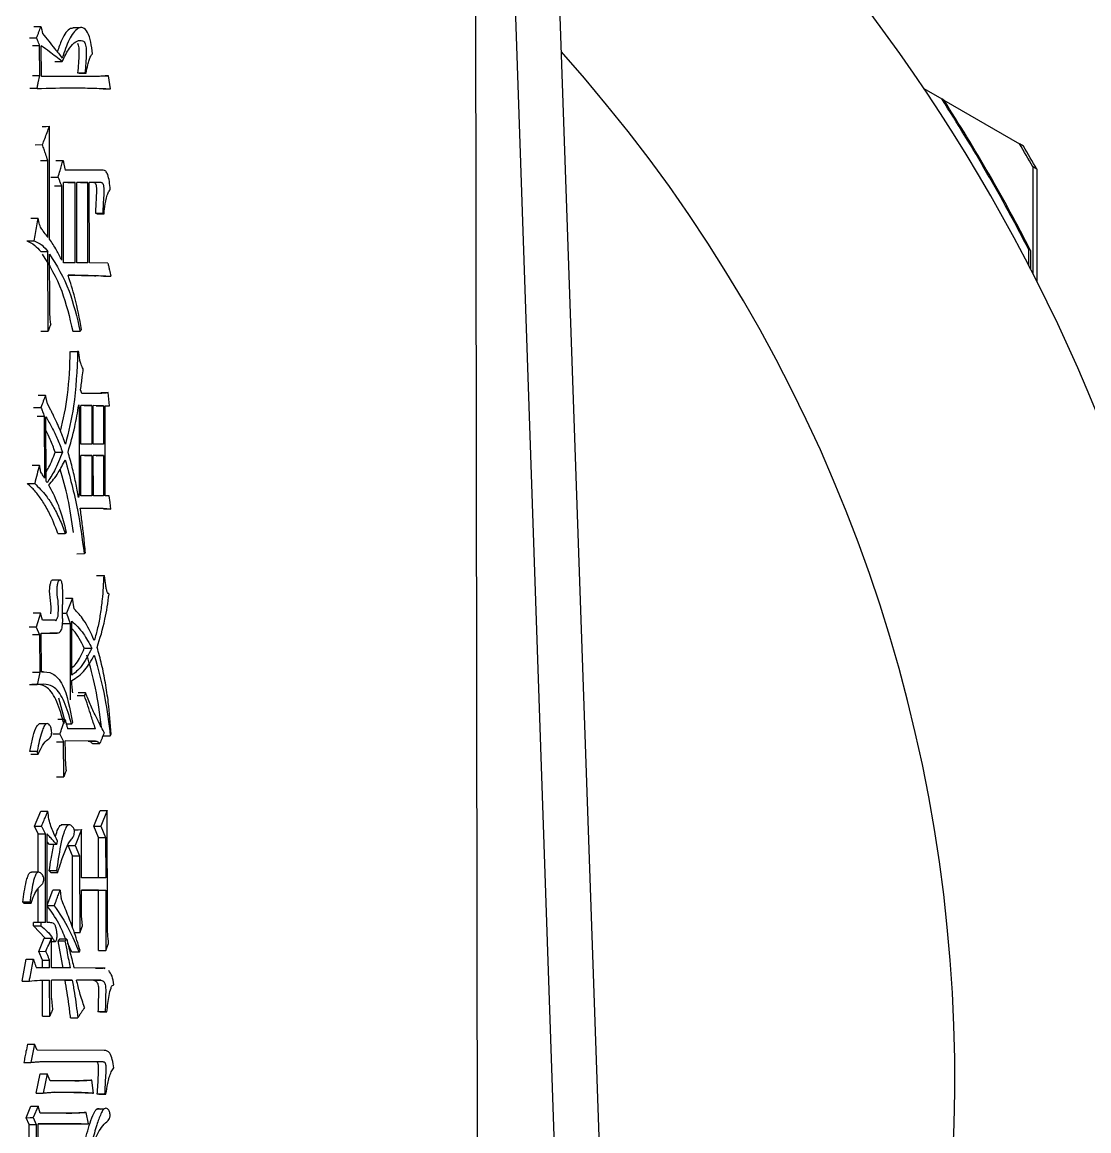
# Model space of a CAD drawing. Header units: millimetres. Extents: x 2462 to 4142, y 835 to 2023.
# Drawn here: x 3129.53 to 3142.71, y 1169.68 to 1183.37 of the extents above; entities that cross this region are included whole.
import ezdxf

# ---------------------------------------------------------------- set-up
doc = ezdxf.new("R2010")
doc.units = ezdxf.units.MM

msp = doc.modelspace()

# ---------------------------------------------------------------- linework, layer by layer
at = {"color": 7, "linetype": 'Continuous', "lineweight": 25}
for p, q in [((3137.477, 1146.339), (3135.522, 1202.339)), ((3135.115, 1194.496), (3135.177, 1157.496)), ((3135.29, 1193.356), (3136.558, 1156.357)), ((3129.623, 1183.18), (3129.713, 1183.18)), ((3130.252, 1183.305), (3130.162, 1183.305)), ((3129.75, 1183.083), (3129.66, 1183.083)), ((3129.751, 1182.715), (3129.75, 1183.083)), ((3129.772, 1182.704), (3129.771, 1183.083)), ((3129.939, 1182.887), (3130.029, 1182.888)), ((3129.661, 1182.715), (3129.751, 1182.715)), ((3130.406, 1182.703), (3129.772, 1182.704)), ((3130.31, 1182.746), (3130.221, 1182.746)), ((3130.237, 1182.746), (3130.326, 1182.746)), ((3130.31, 1182.746), (3130.326, 1182.746)), ((3130.625, 1182.551), (3130.602, 1182.713)), ((3129.718, 1182.553), (3129.628, 1182.553)), ((3130.536, 1182.551), (3130.625, 1182.551)), ((3140.675, 1182.554), (3140.895, 1182.427)), ((3140.92, 1182.412), (3140.895, 1182.427)), ((3140.921, 1182.411), (3141.855, 1181.872)), ((3129.874, 1180.692), (3129.871, 1182.088)), ((3129.696, 1181.86), (3129.785, 1181.861)), ((3141.905, 1181.842), (3141.855, 1181.872)), ((3129.853, 1180.714), (3129.852, 1181.666)), ((3130.537, 1181.545), (3130.064, 1181.546)), ((3142.019, 1181.588), (3142.019, 1180.274)), ((3142.069, 1181.558), (3142.019, 1181.588)), ((3142.069, 1181.558), (3142.069, 1180.175)), ((3129.889, 1181.46), (3129.979, 1181.46)), ((3129.934, 1181.351), (3130.024, 1181.352)), ((3130.025, 1180.432), (3130.024, 1181.352)), ((3130.189, 1181.394), (3130.044, 1181.395)), ((3130.045, 1180.4), (3130.044, 1181.395)), ((3130.099, 1181.394), (3130.189, 1181.394)), ((3130.191, 1180.399), (3130.189, 1181.394)), ((3130.344, 1181.394), (3130.209, 1181.394)), ((3130.211, 1180.399), (3130.209, 1181.394)), ((3130.255, 1181.394), (3130.344, 1181.394)), ((3130.346, 1180.399), (3130.344, 1181.394)), ((3130.366, 1180.399), (3130.364, 1181.394)), ((3130.51, 1181.394), (3130.364, 1181.394)), ((3130.51, 1181.394), (3130.418, 1181.393)), ((3129.643, 1180.952), (3129.733, 1180.952)), ((3129.594, 1180.671), (3129.684, 1180.671)), ((3129.764, 1180.54), (3129.853, 1180.541)), ((3129.855, 1179.556), (3129.853, 1180.541)), ((3129.875, 1179.859), (3129.874, 1180.508)), ((3141.968, 1180.568), (3141.968, 1180.371)), ((3141.994, 1180.553), (3141.968, 1180.568)), ((3141.994, 1180.553), (3141.994, 1180.323)), ((3130.191, 1180.399), (3130.045, 1180.4)), ((3130.346, 1180.399), (3130.211, 1180.399)), ((3130.594, 1180.398), (3130.366, 1180.399)), ((3130.54, 1180.236), (3130.629, 1180.236)), ((3129.765, 1179.556), (3129.855, 1179.556)), ((3130.161, 1179.555), (3130.252, 1179.555)), ((3130.131, 1179.306), (3130.22, 1179.307)), ((3130.232, 1179.307), (3130.22, 1179.307)), ((3130.479, 1178.787), (3130.273, 1178.787)), ((3130.238, 1178.614), (3130.239, 1177.533)), ((3130.393, 1178.636), (3130.258, 1178.636)), ((3130.258, 1178.16), (3130.258, 1178.636)), ((3130.303, 1178.635), (3130.393, 1178.636)), ((3130.393, 1178.636), (3130.393, 1178.16)), ((3130.538, 1178.635), (3130.412, 1178.636)), ((3130.413, 1178.16), (3130.412, 1178.636)), ((3130.449, 1178.635), (3130.538, 1178.635)), ((3130.538, 1178.635), (3130.539, 1178.159)), ((3130.558, 1178.635), (3130.612, 1178.635)), ((3130.56, 1177.521), (3130.558, 1178.635)), ((3130.558, 1178.635), (3130.612, 1178.635)), ((3129.808, 1178.507), (3129.809, 1177.739)), ((3129.829, 1177.707), (3129.828, 1178.496)), ((3130.393, 1178.16), (3130.258, 1178.16)), ((3130.539, 1178.159), (3130.413, 1178.16)), ((3130.394, 1178.019), (3130.259, 1178.019)), ((3130.259, 1177.522), (3130.259, 1178.019)), ((3130.304, 1178.019), (3130.394, 1178.019)), ((3130.394, 1178.019), (3130.395, 1177.521)), ((3130.539, 1178.019), (3130.413, 1178.019)), ((3130.414, 1177.521), (3130.413, 1178.019)), ((3130.45, 1178.018), (3130.539, 1178.019)), ((3130.539, 1178.019), (3130.54, 1177.521)), ((3129.599, 1177.674), (3129.689, 1177.674)), ((3130.239, 1177.533), (3130.225, 1177.533)), ((3130.395, 1177.521), (3130.259, 1177.522)), ((3130.54, 1177.521), (3130.414, 1177.521)), ((3130.61, 1177.521), (3130.56, 1177.521)), ((3130.252, 1177.37), (3130.474, 1177.37)), ((3130.385, 1177.37), (3130.474, 1177.37)), ((3129.976, 1177.057), (3130.067, 1177.057)), ((3130.211, 1176.807), (3130.3, 1176.808)), ((3129.995, 1176.482), (3129.905, 1176.481)), ((3130.453, 1176.536), (3130.542, 1176.537)), ((3130.542, 1176.537), (3130.553, 1176.537)), ((3130.157, 1176.256), (3130.081, 1176.073)), ((3130.178, 1176.127), (3130.157, 1176.256)), ((3129.762, 1176.073), (3129.709, 1175.9)), ((3129.787, 1175.987), (3129.762, 1176.073)), ((3130.033, 1176.008), (3130.032, 1176.181)), ((3130.032, 1176.073), (3130.081, 1176.073)), ((3130.081, 1176.073), (3130.126, 1175.943)), ((3129.943, 1175.986), (3129.787, 1175.987)), ((3130.126, 1175.943), (3130.127, 1175.002)), ((3130.147, 1175.305), (3130.146, 1175.975)), ((3129.709, 1175.9), (3129.75, 1175.803)), ((3129.75, 1175.803), (3129.751, 1175.338)), ((3129.771, 1175.825), (3129.968, 1175.824)), ((3129.772, 1175.349), (3129.771, 1175.825)), ((3129.968, 1175.824), (3129.878, 1175.824)), ((3130.304, 1175.639), (3130.394, 1175.639)), ((3129.751, 1175.338), (3129.718, 1175.186)), ((3129.792, 1175.349), (3129.772, 1175.349)), ((3129.718, 1175.186), (3129.627, 1175.186)), ((3129.983, 1175.028), (3130.065, 1174.72)), ((3130.214, 1175.055), (3130.303, 1175.055)), ((3130.315, 1175.088), (3130.226, 1175.088)), ((3130.315, 1175.088), (3130.303, 1175.055)), ((3129.835, 1174.705), (3129.744, 1174.705)), ((3129.913, 1174.58), (3130.002, 1174.58)), ((3130.439, 1174.644), (3130.096, 1174.645)), ((3130.534, 1174.557), (3130.623, 1174.557)), ((3130.623, 1174.557), (3130.635, 1174.579)), ((3129.958, 1174.482), (3130.047, 1174.483)), ((3130.048, 1174.05), (3130.047, 1174.483)), ((3130.439, 1174.492), (3130.067, 1174.493)), ((3130.068, 1174.353), (3130.067, 1174.493)), ((3130.348, 1174.492), (3130.439, 1174.492)), ((3129.719, 1174.364), (3129.629, 1174.364)), ((3129.641, 1174.332), (3129.732, 1174.332)), ((3129.958, 1174.05), (3130.048, 1174.05)), ((3129.687, 1173.441), (3129.764, 1173.625)), ((3129.764, 1173.625), (3129.852, 1173.625)), ((3130.419, 1173.44), (3130.497, 1173.635)), ((3130.586, 1173.635), (3130.508, 1173.44)), ((3130.589, 1172.207), (3130.586, 1173.635)), ((3130.108, 1173.456), (3130.018, 1173.456)), ((3129.687, 1173.441), (3129.775, 1173.442)), ((3129.732, 1173.344), (3129.687, 1173.441)), ((3129.732, 1173.344), (3129.821, 1173.344)), ((3129.733, 1172.872), (3129.732, 1173.344)), ((3129.823, 1172.252), (3129.821, 1173.344)), ((3129.845, 1172.252), (3129.844, 1173.344)), ((3130.266, 1173.398), (3130.19, 1173.203)), ((3130.267, 1172.803), (3130.266, 1173.398)), ((3130.476, 1173.299), (3130.419, 1173.44)), ((3130.508, 1173.44), (3130.565, 1173.3)), ((3129.873, 1173.214), (3129.844, 1173.246)), ((3129.962, 1173.214), (3129.873, 1173.214)), ((3129.962, 1173.214), (3129.971, 1173.257)), ((3130.155, 1173.073), (3130.101, 1173.203)), ((3130.19, 1173.203), (3130.244, 1173.073)), ((3130.476, 1172.802), (3130.476, 1173.299)), ((3130.565, 1173.3), (3130.566, 1172.802)), ((3130.156, 1172.189), (3130.155, 1173.073)), ((3130.244, 1173.073), (3130.246, 1172.121)), ((3129.74, 1172.872), (3129.65, 1172.871)), ((3129.958, 1172.89), (3129.869, 1172.889)), ((3129.887, 1172.868), (3129.869, 1172.889)), ((3130.566, 1172.802), (3130.267, 1172.803)), ((3129.734, 1172.252), (3129.733, 1172.674)), ((3129.845, 1172.464), (3129.914, 1172.651)), ((3130.267, 1172.651), (3130.566, 1172.651)), ((3130.267, 1172.327), (3130.267, 1172.651)), ((3130.477, 1172.65), (3130.267, 1172.651)), ((3130.477, 1172.65), (3130.566, 1172.651)), ((3130.478, 1171.904), (3130.477, 1172.65)), ((3130.566, 1172.651), (3130.567, 1171.904)), ((3129.63, 1172.501), (3129.542, 1172.501)), ((3129.556, 1172.49), (3129.542, 1172.501)), ((3129.675, 1172.208), (3129.675, 1172.252)), ((3129.763, 1172.252), (3129.675, 1172.252)), ((3129.763, 1172.252), (3129.764, 1172.209)), ((3129.823, 1172.252), (3129.763, 1172.252)), ((3129.675, 1172.208), (3129.764, 1172.209)), ((3129.675, 1172.208), (3129.819, 1172.057)), ((3130.246, 1172.121), (3130.181, 1172.121)), ((3130.246, 1172.121), (3130.281, 1172.208)), ((3129.739, 1171.894), (3129.807, 1172.057)), ((3129.807, 1172.057), (3129.896, 1172.057)), ((3129.896, 1171.689), (3129.896, 1172.057)), ((3129.896, 1172.017), (3129.941, 1172.017)), ((3129.978, 1172.024), (3130.067, 1172.024)), ((3130.041, 1171.688), (3129.978, 1172.024)), ((3130.085, 1172.046), (3129.996, 1172.045)), ((3130.085, 1172.046), (3130.067, 1172.024)), ((3130.148, 1171.883), (3130.099, 1171.991)), ((3130.567, 1171.904), (3130.602, 1171.991)), ((3129.739, 1171.894), (3129.828, 1171.895)), ((3129.785, 1171.786), (3129.739, 1171.894)), ((3130.237, 1171.883), (3130.148, 1171.883)), ((3130.237, 1171.883), (3130.25, 1171.905)), ((3130.478, 1171.904), (3130.567, 1171.904)), ((3129.534, 1171.527), (3129.584, 1171.797)), ((3129.874, 1171.689), (3129.71, 1171.689)), ((3129.785, 1171.689), (3129.785, 1171.786)), ((3129.874, 1171.689), (3129.873, 1171.786)), ((3130.13, 1171.689), (3129.896, 1171.689)), ((3130.529, 1171.688), (3130.175, 1171.689)), ((3130.439, 1171.688), (3130.529, 1171.688)), ((3130.558, 1171.677), (3130.529, 1171.688)), ((3130.56, 1171.686), (3130.533, 1171.686)), ((3129.786, 1171.094), (3129.785, 1171.537)), ((3129.875, 1171.094), (3129.874, 1171.538)), ((3130.153, 1171.537), (3129.897, 1171.538)), ((3129.897, 1171.31), (3129.897, 1171.538)), ((3130.064, 1171.537), (3129.897, 1171.537)), ((3130.064, 1171.537), (3130.153, 1171.537)), ((3130.507, 1171.536), (3130.207, 1171.537)), ((3130.417, 1171.536), (3130.207, 1171.537)), ((3130.417, 1171.536), (3130.507, 1171.536)), ((3130.56, 1171.147), (3130.471, 1171.147)), ((3130.492, 1171.147), (3130.471, 1171.147)), ((3130.492, 1171.147), (3130.582, 1171.147)), ((3130.56, 1171.147), (3130.582, 1171.147)), ((3129.786, 1171.094), (3129.875, 1171.094)), ((3130.132, 1171.072), (3130.221, 1171.072)), ((3129.688, 1170.748), (3129.643, 1170.521)), ((3129.72, 1170.673), (3129.688, 1170.748)), ((3130.548, 1170.671), (3129.72, 1170.673)), ((3130.445, 1170.53), (3129.751, 1170.531)), ((3129.839, 1170.532), (3130.535, 1170.53)), ((3130.536, 1170.53), (3130.446, 1170.53)), ((3129.706, 1170.142), (3129.755, 1170.38)), ((3129.844, 1170.38), (3129.794, 1170.142)), ((3129.881, 1170.294), (3129.844, 1170.38)), ((3130.417, 1170.141), (3130.395, 1170.304)), ((3130.262, 1170.293), (3129.881, 1170.294)), ((3130.173, 1170.152), (3129.932, 1170.153)), ((3129.958, 1170.153), (3130.262, 1170.152)), ((3130.173, 1170.152), (3130.262, 1170.152)), ((3130.553, 1170.13), (3130.463, 1170.13)), ((3130.481, 1170.13), (3130.463, 1170.13)), ((3130.481, 1170.13), (3130.57, 1170.13)), ((3130.57, 1170.13), (3130.553, 1170.13)), ((3129.583, 1169.839), (3129.642, 1169.98)), ((3129.731, 1169.98), (3129.671, 1169.84)), ((3129.758, 1169.894), (3129.731, 1169.98)), ((3130.147, 1169.893), (3129.758, 1169.894)), ((3130.352, 1169.763), (3130.325, 1169.903)), ((3130.544, 1169.944), (3130.453, 1169.944)), ((3129.62, 1169.753), (3129.583, 1169.839)), ((3129.671, 1169.84), (3129.708, 1169.753)), ((3129.708, 1169.753), (3129.709, 1169.223)), ((3129.731, 1169.764), (3130.352, 1169.763)), ((3129.732, 1169.212), (3129.731, 1169.764)), ((3130.262, 1169.763), (3129.731, 1169.764)), ((3130.262, 1169.763), (3130.352, 1169.763)), ((3129.621, 1169.223), (3129.62, 1169.753))]:
    msp.add_line(p, q, dxfattribs=at)
at = {"color": 7, "linetype": 'Continuous', "lineweight": 25, "flags": 128}
for points in [[(3129.677, 1183.321), (3129.727, 1183.321), (3129.766, 1183.321)], [(3129.766, 1183.321), (3129.777, 1183.278), (3129.782, 1183.256), (3129.787, 1183.234)], [(3130.513, 1182.713), (3130.561, 1182.713), (3130.602, 1182.713)], [(3129.782, 1182.087), (3129.831, 1182.087), (3129.871, 1182.088)], [(3129.762, 1181.665), (3129.812, 1181.666), (3129.852, 1181.666)], [(3129.95, 1181.665), (3129.999, 1181.665), (3130.039, 1181.665)], [(3130.039, 1181.665), (3130.048, 1181.62), (3130.056, 1181.583), (3130.064, 1181.546)], [(3130.441, 1181.015), (3130.476, 1181.015), (3130.503, 1181.015), (3130.53, 1181.015)], [(3130.457, 1181.004), (3130.491, 1181.004), (3130.519, 1181.004), (3130.546, 1181.004)], [(3130.273, 1178.787), (3130.265, 1178.809), (3130.257, 1178.831)], [(3130.508, 1178.797), (3130.556, 1178.797), (3130.596, 1178.797)], [(3130.612, 1178.635), (3130.604, 1178.716), (3130.596, 1178.797)], [(3129.734, 1178.767), (3129.784, 1178.767), (3129.824, 1178.767)], [(3129.848, 1178.659), (3129.836, 1178.713), (3129.824, 1178.767)], [(3129.676, 1178.615), (3129.726, 1178.615), (3129.766, 1178.615)], [(3130.234, 1178.647), (3130.236, 1178.631), (3130.238, 1178.614)], [(3129.718, 1178.507), (3129.768, 1178.507), (3129.808, 1178.507)], [(3129.943, 1178.063), (3129.967, 1178.063), (3129.991, 1178.063), (3130.033, 1178.063)], [(3129.657, 1177.901), (3129.707, 1177.901), (3129.747, 1177.902)], [(3129.767, 1177.815), (3129.757, 1177.858), (3129.747, 1177.902)], [(3129.842, 1177.685), (3129.836, 1177.696), (3129.829, 1177.707)], [(3130.239, 1177.533), (3130.235, 1177.516), (3130.231, 1177.5)], [(3130.63, 1177.359), (3130.62, 1177.44), (3130.61, 1177.521)], [(3130.63, 1177.359), (3130.579, 1177.358), (3130.541, 1177.358)], [(3130.068, 1176.256), (3130.117, 1176.256), (3130.157, 1176.256)], [(3129.762, 1176.073), (3129.711, 1176.073), (3129.672, 1176.073)], [(3130.036, 1175.943), (3130.086, 1175.943), (3130.126, 1175.943)], [(3129.709, 1175.9), (3129.658, 1175.9), (3129.619, 1175.9)], [(3129.75, 1175.803), (3129.699, 1175.803), (3129.66, 1175.803)], [(3129.751, 1175.338), (3129.7, 1175.338), (3129.661, 1175.338)], [(3129.973, 1174.764), (3130.023, 1174.764), (3130.063, 1174.764)], [(3130.144, 1174.699), (3130.111, 1174.699), (3130.082, 1174.699), (3130.081, 1174.699)], [(3130.156, 1174.72), (3130.153, 1174.715), (3130.148, 1174.707), (3130.144, 1174.699)], [(3130.405, 1174.46), (3130.426, 1174.46), (3130.449, 1174.46), (3130.494, 1174.46)], [(3129.732, 1174.332), (3129.729, 1174.34), (3129.724, 1174.352), (3129.719, 1174.364)], [(3130.497, 1173.635), (3130.547, 1173.635), (3130.586, 1173.635)], [(3130.177, 1173.397), (3130.226, 1173.397), (3130.266, 1173.398)], [(3130.419, 1173.44), (3130.469, 1173.44), (3130.508, 1173.44)], [(3130.101, 1173.203), (3130.151, 1173.203), (3130.19, 1173.203)], [(3130.476, 1173.299), (3130.526, 1173.299), (3130.565, 1173.3)], [(3130.155, 1173.073), (3130.205, 1173.073), (3130.244, 1173.073)], [(3129.887, 1172.868), (3129.927, 1172.868), (3129.951, 1172.868), (3129.976, 1172.868)], [(3130.003, 1172.652), (3129.953, 1172.651), (3129.914, 1172.651)], [(3130.003, 1172.652), (3130.009, 1172.603), (3130.013, 1172.573), (3130.017, 1172.543)], [(3129.556, 1172.49), (3129.583, 1172.49), (3129.614, 1172.49), (3129.644, 1172.49)], [(3129.931, 1172.457), (3129.909, 1172.457), (3129.886, 1172.457), (3129.845, 1172.457)], [(3130.281, 1172.208), (3130.275, 1172.256), (3130.271, 1172.291), (3130.267, 1172.327)], [(3129.584, 1171.797), (3129.634, 1171.798), (3129.673, 1171.798)], [(3129.785, 1171.786), (3129.834, 1171.786), (3129.873, 1171.786)], [(3129.534, 1171.527), (3129.584, 1171.527), (3129.623, 1171.527)], [(3129.897, 1171.31), (3129.902, 1171.262), (3129.906, 1171.221), (3129.911, 1171.181)], [(3129.6, 1170.748), (3129.649, 1170.748), (3129.688, 1170.748)], [(3129.554, 1170.521), (3129.604, 1170.521), (3129.643, 1170.521)], [(3129.755, 1170.38), (3129.805, 1170.38), (3129.844, 1170.38)], [(3130.305, 1170.303), (3130.355, 1170.303), (3130.395, 1170.304)], [(3129.706, 1170.142), (3129.755, 1170.142), (3129.794, 1170.142)], [(3130.417, 1170.141), (3130.367, 1170.141), (3130.328, 1170.141)], [(3129.642, 1169.98), (3129.692, 1169.98), (3129.731, 1169.98)], [(3130.236, 1169.903), (3130.285, 1169.903), (3130.325, 1169.903)], [(3129.583, 1169.839), (3129.633, 1169.84), (3129.671, 1169.84)], [(3129.62, 1169.753), (3129.669, 1169.753), (3129.708, 1169.753)]]:
    msp.add_lwpolyline(points, dxfattribs=at)
at = {"color": 7, "linetype": 'Continuous', "lineweight": 25}
for centre, radius, start, end in [((3122.282, 1170.177), 22.17, 312.3514, 51.6483), ((3122.053, 1170.313), 19.004, 322.0923, 41.9074), ((3121.969, 1170.26), 22.5, 27.2659, 32.7338), ((3121.994, 1170.245), 22.5, 27.2659, 32.7338), ((3122.019, 1170.23), 23, 29.5917, 30.408), ((3122.069, 1170.2), 23, 29.5917, 30.408)]:
    msp.add_arc(centre, radius, start, end, dxfattribs=at)
for points, knots in [([(3129.713, 1183.18), (3129.718, 1183.193), (3129.727, 1183.217), (3129.745, 1183.264), (3129.758, 1183.299), (3129.766, 1183.321)], [0, 0, 0, 0, 0.263606, 0.527213, 1, 1, 1, 1]), ([(3129.75, 1183.083), (3129.746, 1183.095), (3129.737, 1183.118), (3129.725, 1183.15), (3129.717, 1183.17), (3129.713, 1183.18)], [0, 0, 0, 0, 0.3807691, 0.6903845, 1, 1, 1, 1]), ([(3129.787, 1183.234), (3129.812, 1183.203), (3129.862, 1183.141), (3129.942, 1183.04), (3129.998, 1182.97), (3130.029, 1182.931)], [0, 0, 0, 0, 0.306625, 0.61325, 1, 1, 1, 1]), ([(3130.161, 1183.298), (3130.151, 1183.298), (3130.101, 1183.295), (3130.03, 1183.184), (3129.986, 1183.059), (3129.968, 1183.008)], [0, 0, 0, 0, 0.120018, 0.643099, 1, 1, 1, 1]), ([(3130.405, 1182.984), (3130.398, 1183.033), (3130.385, 1183.129), (3130.347, 1183.257), (3130.286, 1183.315), (3130.203, 1183.298), (3130.109, 1183.167), (3130.056, 1183.01), (3130.029, 1182.931)], [0, 0, 0, 0, 0.127311, 0.25064, 0.376347, 0.501102, 0.745819, 1, 1, 1, 1]), ([(3130.029, 1182.888), (3130.003, 1182.908), (3129.95, 1182.948), (3129.864, 1183.013), (3129.804, 1183.058), (3129.771, 1183.083)], [0, 0, 0, 0, 0.309196, 0.61839, 1, 1, 1, 1]), ([(3130.029, 1182.888), (3130.058, 1182.946), (3130.109, 1183.049), (3130.192, 1183.14), (3130.252, 1183.151), (3130.289, 1183.144), (3130.308, 1183.122), (3130.319, 1183.093), (3130.327, 1183.047), (3130.326, 1182.928), (3130.317, 1182.826), (3130.31, 1182.746)], [0, 0, 0, 0, 0.23749, 0.42213, 0.564767, 0.621672, 0.660734, 0.693271, 0.725998, 0.787152, 1, 1, 1, 1]), ([(3130.218, 1183.115), (3130.221, 1183.108), (3130.228, 1183.092), (3130.236, 1183.047), (3130.235, 1182.928), (3130.226, 1182.826), (3130.219, 1182.746)], [0, 0, 0, 0, 0.08575, 0.183271, 0.36577, 1, 1, 1, 1]), ([(3130.326, 1182.746), (3130.332, 1182.781), (3130.341, 1182.837), (3130.36, 1182.907), (3130.38, 1182.956), (3130.397, 1182.975), (3130.405, 1182.984)], [0, 0, 0, 0, 0.348649, 0.570981, 0.788219, 1, 1, 1, 1]), ([(3129.718, 1182.553), (3129.721, 1182.568), (3129.727, 1182.598), (3129.738, 1182.652), (3129.746, 1182.691), (3129.751, 1182.715)], [0, 0, 0, 0, 0.277504, 0.555008, 1, 1, 1, 1]), ([(3130.602, 1182.713), (3130.574, 1182.71), (3130.528, 1182.706), (3130.463, 1182.703), (3130.425, 1182.703), (3130.406, 1182.703)], [0, 0, 0, 0, 0.419118, 0.709539, 1, 1, 1, 1]), ([(3129.718, 1182.553), (3129.869, 1182.558), (3130.1, 1182.566), (3130.4, 1182.559), (3130.55, 1182.554), (3130.625, 1182.551)], [0, 0, 0, 0, 0.489068, 0.74452, 1, 1, 1, 1]), ([(3129.785, 1181.861), (3129.795, 1181.885), (3129.814, 1181.935), (3129.842, 1182.011), (3129.862, 1182.062), (3129.871, 1182.088)], [0, 0, 0, 0, 0.32637, 0.663185, 1, 1, 1, 1]), ([(3129.852, 1181.666), (3129.843, 1181.692), (3129.827, 1181.737), (3129.805, 1181.802), (3129.792, 1181.841), (3129.785, 1181.861)], [0, 0, 0, 0, 0.400148, 0.700074, 1, 1, 1, 1]), ([(3129.979, 1181.46), (3129.987, 1181.487), (3130.001, 1181.535), (3130.021, 1181.603), (3130.033, 1181.645), (3130.039, 1181.665)], [0, 0, 0, 0, 0.395864, 0.697932, 1, 1, 1, 1]), ([(3130.623, 1181.307), (3130.616, 1181.375), (3130.607, 1181.468), (3130.567, 1181.537), (3130.547, 1181.543), (3130.537, 1181.545)], [0, 0, 0, 0, 0.57516, 0.790026, 1, 1, 1, 1]), ([(3130.024, 1181.352), (3130.019, 1181.363), (3130.009, 1181.387), (3129.994, 1181.423), (3129.984, 1181.448), (3129.979, 1181.46)], [0, 0, 0, 0, 0.327554, 0.663777, 1, 1, 1, 1]), ([(3130.418, 1181.394), (3130.424, 1181.393), (3130.434, 1181.391), (3130.445, 1181.371), (3130.456, 1181.321), (3130.447, 1181.194), (3130.442, 1181.086), (3130.439, 1181.015)], [0, 0, 0, 0, 0.100543, 0.161874, 0.226075, 0.48939, 1, 1, 1, 1]), ([(3130.51, 1181.394), (3130.516, 1181.393), (3130.526, 1181.392), (3130.536, 1181.371), (3130.547, 1181.321), (3130.539, 1181.195), (3130.534, 1181.086), (3130.53, 1181.015)], [0, 0, 0, 0, 0.100649, 0.162017, 0.226226, 0.489486, 1, 1, 1, 1]), ([(3130.546, 1181.004), (3130.55, 1181.046), (3130.558, 1181.115), (3130.575, 1181.203), (3130.595, 1181.269), (3130.614, 1181.294), (3130.623, 1181.307)], [0, 0, 0, 0, 0.3484544, 0.571203, 0.7891247, 1, 1, 1, 1]), ([(3130.53, 1181.015), (3130.533, 1181.013), (3130.538, 1181.01), (3130.543, 1181.006), (3130.546, 1181.004)], [0, 0, 0, 0, 0.499999, 1, 1, 1, 1]), ([(3129.684, 1180.671), (3129.689, 1180.702), (3129.7, 1180.764), (3129.717, 1180.858), (3129.728, 1180.921), (3129.733, 1180.952)], [0, 0, 0, 0, 0.328015, 0.664007, 1, 1, 1, 1]), ([(3129.853, 1180.714), (3129.838, 1180.735), (3129.812, 1180.769), (3129.776, 1180.816), (3129.746, 1180.869), (3129.737, 1180.924), (3129.733, 1180.952)], [0, 0, 0, 0, 0.334928, 0.552034, 0.77193, 1, 1, 1, 1]), ([(3129.593, 1180.671), (3129.626, 1180.657), (3129.686, 1180.631), (3129.739, 1180.568), (3129.763, 1180.54)], [0, 0, 0, 0, 0.556831, 1, 1, 1, 1]), ([(3129.684, 1180.671), (3129.717, 1180.657), (3129.776, 1180.631), (3129.83, 1180.569), (3129.853, 1180.541)], [0, 0, 0, 0, 0.5568672, 1, 1, 1, 1]), ([(3130.025, 1180.432), (3130.003, 1180.475), (3129.968, 1180.543), (3129.917, 1180.627), (3129.888, 1180.67), (3129.874, 1180.692)], [0, 0, 0, 0, 0.451239, 0.725379, 1, 1, 1, 1]), ([(3129.783, 1180.508), (3129.87, 1180.369), (3130.026, 1180.118), (3130.119, 1179.729), (3130.161, 1179.555)], [0, 0, 0, 0, 0.551852, 1, 1, 1, 1]), ([(3129.874, 1180.508), (3129.96, 1180.369), (3130.117, 1180.118), (3130.21, 1179.729), (3130.252, 1179.555)], [0, 0, 0, 0, 0.551948, 1, 1, 1, 1]), ([(3130.594, 1180.398), (3130.597, 1180.384), (3130.603, 1180.354), (3130.615, 1180.3), (3130.624, 1180.261), (3130.629, 1180.236)], [0, 0, 0, 0, 0.270793, 0.541585, 1, 1, 1, 1]), ([(3130.102, 1180.248), (3130.149, 1180.248), (3130.244, 1180.247), (3130.42, 1180.247), (3130.547, 1180.24), (3130.629, 1180.236)], [0, 0, 0, 0, 0.263974, 0.527948, 1, 1, 1, 1]), ([(3130.268, 1179.577), (3130.243, 1179.711), (3130.198, 1179.95), (3130.131, 1180.158), (3130.102, 1180.248)], [0, 0, 0, 0, 0.5634054, 1, 1, 1, 1]), ([(3130.187, 1180.247), (3130.175, 1180.247), (3130.147, 1180.247), (3130.118, 1180.247), (3130.102, 1180.247)], [0, 0, 0, 0, 0.435482, 1, 1, 1, 1]), ([(3130.187, 1180.247), (3130.241, 1180.246), (3130.321, 1180.245), (3130.405, 1180.243), (3130.436, 1180.241), (3130.446, 1180.241), (3130.445, 1180.241), (3130.445, 1180.241)], [0, 0, 0, 0, 0.573747, 0.855861, 0.981019, 0.999876, 1, 1, 1, 1]), ([(3129.888, 1179.643), (3129.884, 1179.683), (3129.876, 1179.754), (3129.875, 1179.827), (3129.875, 1179.859)], [0, 0, 0, 0, 0.558835, 1, 1, 1, 1]), ([(3129.888, 1179.643), (3129.883, 1179.63), (3129.875, 1179.61), (3129.864, 1179.581), (3129.858, 1179.565), (3129.855, 1179.556)], [0, 0, 0, 0, 0.42836, 0.71418, 1, 1, 1, 1]), ([(3130.252, 1179.555), (3130.255, 1179.559), (3130.26, 1179.566), (3130.265, 1179.573), (3130.268, 1179.577)], [0, 0, 0, 0, 0.500751, 1, 1, 1, 1]), ([(3130.009, 1178.32), (3130.042, 1178.467), (3130.111, 1178.775), (3130.123, 1179.124), (3130.129, 1179.306)], [0, 0, 0, 0, 0.479068, 1, 1, 1, 1]), ([(3130.22, 1179.307), (3130.211, 1179.075), (3130.193, 1178.665), (3130.107, 1178.314), (3130.069, 1178.16)], [0, 0, 0, 0, 0.56492, 1, 1, 1, 1]), ([(3130.289, 1179.09), (3130.279, 1179.108), (3130.263, 1179.137), (3130.248, 1179.194), (3130.238, 1179.249), (3130.234, 1179.287), (3130.232, 1179.307)], [0, 0, 0, 0, 0.330275, 0.550122, 0.773937, 1, 1, 1, 1]), ([(3130.257, 1178.831), (3130.264, 1178.885), (3130.275, 1178.971), (3130.285, 1179.058), (3130.289, 1179.09)], [0, 0, 0, 0, 0.632425, 1, 1, 1, 1]), ([(3130.596, 1178.797), (3130.583, 1178.795), (3130.557, 1178.79), (3130.518, 1178.788), (3130.492, 1178.787), (3130.479, 1178.787)], [0, 0, 0, 0, 0.346721, 0.673286, 1, 1, 1, 1]), ([(3129.824, 1178.767), (3129.814, 1178.742), (3129.795, 1178.691), (3129.776, 1178.641), (3129.766, 1178.615)], [0, 0, 0, 0, 0.500001, 1, 1, 1, 1]), ([(3130.069, 1178.16), (3130.069, 1178.163), (3130.067, 1178.166), (3130.066, 1178.171), (3130.064, 1178.176), (3130.062, 1178.181), (3130.061, 1178.185), (3130.059, 1178.189), (3130.058, 1178.194), (3130.056, 1178.198), (3130.054, 1178.203), (3130.053, 1178.206), (3130.052, 1178.21), (3130.05, 1178.215), (3130.048, 1178.22), (3130.046, 1178.226), (3130.043, 1178.234), (3130.034, 1178.259), (3130.011, 1178.317), (3129.985, 1178.377), (3129.951, 1178.453), (3129.93, 1178.496), (3129.913, 1178.532), (3129.909, 1178.54), (3129.905, 1178.548), (3129.901, 1178.556), (3129.898, 1178.562), (3129.895, 1178.568), (3129.891, 1178.576), (3129.887, 1178.583), (3129.883, 1178.591), (3129.88, 1178.597), (3129.877, 1178.602), (3129.875, 1178.606), (3129.873, 1178.61), (3129.871, 1178.614), (3129.869, 1178.618), (3129.868, 1178.621), (3129.866, 1178.625), (3129.864, 1178.629), (3129.862, 1178.633), (3129.86, 1178.636), (3129.859, 1178.639), (3129.857, 1178.642), (3129.855, 1178.646), (3129.853, 1178.65), (3129.851, 1178.654), (3129.849, 1178.657), (3129.848, 1178.659)], [0, 0, 0, 0, 0.012725, 0.019102, 0.025479, 0.038233, 0.04461, 0.050987, 0.057364, 0.070118, 0.076495, 0.082872, 0.089249, 0.095626, 0.10838, 0.121135, 0.127512, 0.15302, 0.255073, 0.459194, 0.510211, 0.714315, 0.727069, 0.739823, 0.765331, 0.778085, 0.79084, 0.803594, 0.816348, 0.841856, 0.85461, 0.867364, 0.880118, 0.886495, 0.892872, 0.905626, 0.912003, 0.91838, 0.924757, 0.937511, 0.943888, 0.950265, 0.956642, 0.963019, 0.975773, 0.98215, 0.988527, 1, 1, 1, 1]), ([(3129.766, 1178.615), (3129.773, 1178.597), (3129.787, 1178.561), (3129.801, 1178.525), (3129.808, 1178.507)], [0, 0, 0, 0, 0.500001, 1, 1, 1, 1]), ([(3130.102, 1178.063), (3130.131, 1178.165), (3130.184, 1178.348), (3130.218, 1178.555), (3130.234, 1178.647)], [0, 0, 0, 0, 0.5565321, 1, 1, 1, 1]), ([(3129.828, 1178.496), (3129.853, 1178.453), (3129.903, 1178.368), (3129.972, 1178.224), (3130.013, 1178.117), (3130.033, 1178.063)], [0, 0, 0, 0, 0.334945, 0.666222, 1, 1, 1, 1]), ([(3129.942, 1178.063), (3129.922, 1178.116), (3129.887, 1178.21), (3129.846, 1178.292), (3129.828, 1178.328)], [0, 0, 0, 0, 0.566334, 1, 1, 1, 1]), ([(3129.829, 1177.817), (3129.841, 1177.837), (3129.884, 1177.905), (3129.918, 1177.997), (3129.942, 1178.063)], [0, 0, 0, 0, 0.278398, 1, 1, 1, 1]), ([(3130.033, 1178.063), (3130.001, 1177.982), (3129.943, 1177.838), (3129.873, 1177.731), (3129.842, 1177.685)], [0, 0, 0, 0, 0.56355, 1, 1, 1, 1]), ([(3130.231, 1177.5), (3130.22, 1177.563), (3130.196, 1177.692), (3130.153, 1177.88), (3130.119, 1178.002), (3130.102, 1178.063)], [0, 0, 0, 0, 0.317051, 0.657515, 1, 1, 1, 1]), ([(3129.747, 1177.902), (3129.737, 1177.864), (3129.718, 1177.788), (3129.699, 1177.712), (3129.689, 1177.675)], [0, 0, 0, 0, 0.5, 1, 1, 1, 1]), ([(3129.862, 1177.653), (3129.903, 1177.701), (3129.976, 1177.787), (3130.038, 1177.911), (3130.066, 1177.966)], [0, 0, 0, 0, 0.556747, 1, 1, 1, 1]), ([(3130.167, 1177.07), (3130.147, 1177.213), (3130.109, 1177.492), (3130.039, 1177.734), (3130.004, 1177.852)], [0, 0, 0, 0, 0.510996, 1, 1, 1, 1]), ([(3130.066, 1177.966), (3130.121, 1177.765), (3130.22, 1177.403), (3130.276, 1176.991), (3130.3, 1176.808)], [0, 0, 0, 0, 0.555577, 1, 1, 1, 1]), ([(3129.809, 1177.739), (3129.803, 1177.749), (3129.794, 1177.767), (3129.78, 1177.792), (3129.772, 1177.807), (3129.767, 1177.815)], [0, 0, 0, 0, 0.40396, 0.701979, 1, 1, 1, 1]), ([(3129.976, 1177.057), (3129.94, 1177.15), (3129.881, 1177.302), (3129.781, 1177.467), (3129.693, 1177.587), (3129.63, 1177.645), (3129.598, 1177.674)], [0, 0, 0, 0, 0.345312, 0.565487, 0.783705, 1, 1, 1, 1]), ([(3129.689, 1177.674), (3129.737, 1177.627), (3129.817, 1177.548), (3129.918, 1177.394), (3129.998, 1177.239), (3130.044, 1177.118), (3130.067, 1177.057)], [0, 0, 0, 0, 0.33491, 0.554084, 0.775731, 1, 1, 1, 1]), ([(3130.083, 1177.068), (3130.064, 1177.146), (3130.031, 1177.275), (3129.974, 1177.431), (3129.921, 1177.551), (3129.882, 1177.619), (3129.862, 1177.652)], [0, 0, 0, 0, 0.345122, 0.565624, 0.783909, 1, 1, 1, 1]), ([(3130.316, 1176.818), (3130.31, 1176.886), (3130.297, 1177.014), (3130.275, 1177.197), (3130.26, 1177.313), (3130.252, 1177.37)], [0, 0, 0, 0, 0.365104, 0.682344, 1, 1, 1, 1]), ([(3130.474, 1177.37), (3130.489, 1177.369), (3130.519, 1177.369), (3130.571, 1177.365), (3130.608, 1177.361), (3130.63, 1177.359)], [0, 0, 0, 0, 0.286353, 0.572707, 1, 1, 1, 1]), ([(3130.067, 1177.057), (3130.07, 1177.059), (3130.075, 1177.062), (3130.081, 1177.066), (3130.083, 1177.068)], [0, 0, 0, 0, 0.5006573, 1, 1, 1, 1]), ([(3130.3, 1176.808), (3130.303, 1176.81), (3130.308, 1176.813), (3130.314, 1176.817), (3130.316, 1176.818)], [0, 0, 0, 0, 0.500003, 1, 1, 1, 1]), ([(3129.889, 1176.064), (3129.89, 1176.067), (3129.895, 1176.12), (3129.889, 1176.229), (3129.868, 1176.347), (3129.881, 1176.429), (3129.89, 1176.462), (3129.899, 1176.478), (3129.903, 1176.48), (3129.904, 1176.481)], [0, 0, 0, 0, 0.0202166, 0.3696126, 0.7137924, 0.8257343, 0.9363545, 0.9833269, 1, 1, 1, 1]), ([(3129.943, 1175.986), (3129.945, 1175.985), (3129.948, 1175.983), (3129.952, 1175.982), (3129.955, 1175.983), (3129.959, 1175.99), (3129.964, 1176.002), (3129.973, 1176.014), (3129.979, 1176.04), (3129.984, 1176.111), (3129.981, 1176.228), (3129.96, 1176.345), (3129.971, 1176.427), (3129.98, 1176.461), (3129.991, 1176.479), (3129.999, 1176.485), (3130.008, 1176.484), (3130.014, 1176.476), (3130.02, 1176.462), (3130.028, 1176.423), (3130.033, 1176.326), (3130.033, 1176.24), (3130.032, 1176.181)], [0, 0, 0, 0, 0.0138, 0.025127, 0.031098, 0.037099, 0.060784, 0.089374, 0.112534, 0.153888, 0.320046, 0.483741, 0.537098, 0.589789, 0.612612, 0.635583, 0.657284, 0.674402, 0.691535, 0.721107, 0.811251, 1, 1, 1, 1]), ([(3130.542, 1176.537), (3130.537, 1176.438), (3130.529, 1176.276), (3130.501, 1176.061), (3130.469, 1175.889), (3130.44, 1175.787), (3130.425, 1175.736)], [0, 0, 0, 0, 0.3439878, 0.5650553, 0.7839694, 1, 1, 1, 1]), ([(3130.608, 1176.309), (3130.602, 1176.314), (3130.589, 1176.324), (3130.575, 1176.366), (3130.562, 1176.436), (3130.557, 1176.495), (3130.553, 1176.537)], [0, 0, 0, 0, 0.17577, 0.359484, 0.548639, 1, 1, 1, 1]), ([(3130.461, 1175.65), (3130.496, 1175.761), (3130.56, 1175.962), (3130.593, 1176.202), (3130.608, 1176.309)], [0, 0, 0, 0, 0.554975, 1, 1, 1, 1]), ([(3130.425, 1175.736), (3130.383, 1175.826), (3130.309, 1175.986), (3130.217, 1176.084), (3130.178, 1176.127)], [0, 0, 0, 0, 0.563739, 1, 1, 1, 1]), ([(3130.033, 1176.008), (3130.032, 1175.981), (3130.031, 1175.928), (3130.017, 1175.86), (3129.992, 1175.827), (3129.976, 1175.825), (3129.968, 1175.824)], [0, 0, 0, 0, 0.293529, 0.577239, 0.790449, 1, 1, 1, 1]), ([(3130.146, 1175.975), (3130.196, 1175.929), (3130.286, 1175.847), (3130.36, 1175.703), (3130.394, 1175.639)], [0, 0, 0, 0, 0.5555847, 1, 1, 1, 1]), ([(3130.302, 1175.639), (3130.26, 1175.723), (3130.212, 1175.82), (3130.154, 1175.876), (3130.146, 1175.884)], [0, 0, 0, 0, 0.861612, 1, 1, 1, 1]), ([(3130.635, 1174.579), (3130.625, 1174.71), (3130.608, 1174.926), (3130.564, 1175.212), (3130.519, 1175.441), (3130.48, 1175.581), (3130.461, 1175.65)], [0, 0, 0, 0, 0.3437, 0.56446, 0.78335, 1, 1, 1, 1]), ([(3130.394, 1175.639), (3130.352, 1175.556), (3130.278, 1175.409), (3130.187, 1175.336), (3130.147, 1175.305)], [0, 0, 0, 0, 0.56317, 1, 1, 1, 1]), ([(3130.147, 1175.396), (3130.166, 1175.412), (3130.225, 1175.465), (3130.271, 1175.569), (3130.302, 1175.639)], [0, 0, 0, 0, 0.321806, 1, 1, 1, 1]), ([(3130.147, 1175.24), (3130.203, 1175.275), (3130.305, 1175.338), (3130.388, 1175.487), (3130.425, 1175.553)], [0, 0, 0, 0, 0.5554541, 1, 1, 1, 1]), ([(3130.515, 1174.664), (3130.494, 1174.829), (3130.452, 1175.149), (3130.373, 1175.421), (3130.334, 1175.552)], [0, 0, 0, 0, 0.515289, 1, 1, 1, 1]), ([(3130.425, 1175.553), (3130.473, 1175.381), (3130.558, 1175.072), (3130.603, 1174.716), (3130.623, 1174.557)], [0, 0, 0, 0, 0.554852, 1, 1, 1, 1]), ([(3129.772, 1175.349), (3129.818, 1175.348), (3129.91, 1175.348), (3130.072, 1175.172), (3130.124, 1174.894), (3130.156, 1174.72)], [0, 0, 0, 0, 0.271711, 0.545564, 1, 1, 1, 1]), ([(3130.159, 1175.088), (3130.156, 1175.116), (3130.15, 1175.165), (3130.148, 1175.217), (3130.147, 1175.24)], [0, 0, 0, 0, 0.558985, 1, 1, 1, 1]), ([(3130.053, 1174.699), (3130.026, 1174.797), (3129.973, 1174.988), (3129.825, 1175.211), (3129.702, 1175.196), (3129.627, 1175.186)], [0, 0, 0, 0, 0.291558, 0.569369, 1, 1, 1, 1]), ([(3130.144, 1174.699), (3130.117, 1174.797), (3130.064, 1174.988), (3129.916, 1175.211), (3129.793, 1175.196), (3129.718, 1175.186)], [0, 0, 0, 0, 0.2914195, 0.5692264, 1, 1, 1, 1]), ([(3130.439, 1174.644), (3130.422, 1174.696), (3130.391, 1174.79), (3130.346, 1174.927), (3130.318, 1175.013), (3130.303, 1175.055)], [0, 0, 0, 0, 0.378108, 0.689054, 1, 1, 1, 1]), ([(3130.549, 1174.6), (3130.516, 1174.659), (3130.459, 1174.763), (3130.382, 1174.929), (3130.338, 1175.035), (3130.315, 1175.088)], [0, 0, 0, 0, 0.398253, 0.698777, 1, 1, 1, 1]), ([(3129.629, 1174.364), (3129.639, 1174.415), (3129.659, 1174.518), (3129.692, 1174.63), (3129.723, 1174.691), (3129.738, 1174.7), (3129.744, 1174.704)], [0, 0, 0, 0, 0.3772249, 0.7565973, 0.9016195, 1, 1, 1, 1]), ([(3129.732, 1174.332), (3129.75, 1174.369), (3129.786, 1174.443), (3129.841, 1174.512), (3129.882, 1174.529), (3129.896, 1174.564), (3129.899, 1174.587), (3129.899, 1174.613), (3129.895, 1174.641), (3129.887, 1174.669), (3129.872, 1174.692), (3129.853, 1174.709), (3129.831, 1174.707), (3129.806, 1174.681), (3129.765, 1174.586), (3129.74, 1174.469), (3129.722, 1174.377), (3129.719, 1174.364)], [0, 0, 0, 0, 0.147264, 0.29555, 0.379238, 0.397704, 0.416179, 0.440332, 0.464932, 0.490584, 0.529383, 0.570231, 0.614806, 0.662849, 0.734388, 0.964897, 1, 1, 1, 1]), ([(3130.002, 1174.58), (3130.011, 1174.606), (3130.025, 1174.65), (3130.046, 1174.711), (3130.057, 1174.746), (3130.063, 1174.764)], [0, 0, 0, 0, 0.424906, 0.712453, 1, 1, 1, 1]), ([(3130.063, 1174.764), (3130.067, 1174.75), (3130.074, 1174.723), (3130.085, 1174.683), (3130.092, 1174.658), (3130.096, 1174.645)], [0, 0, 0, 0, 0.350983, 0.675492, 1, 1, 1, 1]), ([(3130.047, 1174.483), (3130.042, 1174.494), (3130.032, 1174.516), (3130.017, 1174.548), (3130.007, 1174.569), (3130.002, 1174.58)], [0, 0, 0, 0, 0.344395, 0.672198, 1, 1, 1, 1]), ([(3130.549, 1174.6), (3130.544, 1174.588), (3130.535, 1174.565), (3130.517, 1174.518), (3130.503, 1174.483), (3130.494, 1174.46)], [0, 0, 0, 0, 0.2546089, 0.5092179, 1, 1, 1, 1]), ([(3130.348, 1174.492), (3130.358, 1174.491), (3130.378, 1174.489), (3130.395, 1174.469), (3130.403, 1174.46)], [0, 0, 0, 0, 0.557185, 1, 1, 1, 1]), ([(3130.439, 1174.492), (3130.45, 1174.491), (3130.469, 1174.489), (3130.487, 1174.469), (3130.494, 1174.46)], [0, 0, 0, 0, 0.5572241, 1, 1, 1, 1]), ([(3130.08, 1174.136), (3130.076, 1174.176), (3130.069, 1174.247), (3130.068, 1174.32), (3130.068, 1174.353)], [0, 0, 0, 0, 0.558839, 1, 1, 1, 1]), ([(3130.08, 1174.136), (3130.076, 1174.124), (3130.068, 1174.103), (3130.057, 1174.075), (3130.051, 1174.058), (3130.048, 1174.05)], [0, 0, 0, 0, 0.4283694, 0.7141847, 1, 1, 1, 1]), ([(3129.775, 1173.442), (3129.786, 1173.466), (3129.804, 1173.509), (3129.829, 1173.571), (3129.845, 1173.607), (3129.852, 1173.625)], [0, 0, 0, 0, 0.403141, 0.70157, 1, 1, 1, 1]), ([(3129.971, 1173.257), (3129.953, 1173.292), (3129.924, 1173.349), (3129.889, 1173.44), (3129.862, 1173.524), (3129.856, 1173.592), (3129.852, 1173.625)], [0, 0, 0, 0, 0.334415, 0.553138, 0.774737, 1, 1, 1, 1]), ([(3129.946, 1173.309), (3129.947, 1173.311), (3129.954, 1173.347), (3129.97, 1173.393), (3129.993, 1173.437), (3130.008, 1173.454), (3130.016, 1173.454), (3130.019, 1173.454)], [0, 0, 0, 0, 0.034004, 0.530614, 0.751987, 0.92401, 1, 1, 1, 1]), ([(3129.976, 1172.868), (3129.988, 1172.911), (3130.019, 1173.015), (3130.07, 1173.154), (3130.122, 1173.262), (3130.162, 1173.297), (3130.176, 1173.335), (3130.181, 1173.362), (3130.18, 1173.386), (3130.177, 1173.405), (3130.168, 1173.424), (3130.147, 1173.446), (3130.12, 1173.461), (3130.092, 1173.451), (3130.069, 1173.417), (3130.021, 1173.29), (3129.99, 1173.098), (3129.965, 1172.939), (3129.958, 1172.89)], [0, 0, 0, 0, 0.0982305, 0.2380808, 0.342824, 0.3950127, 0.4156162, 0.4363067, 0.4488043, 0.4613909, 0.4749584, 0.5000075, 0.5591638, 0.5871907, 0.6151163, 0.6746096, 0.9000732, 1, 1, 1, 1]), ([(3129.821, 1173.344), (3129.815, 1173.356), (3129.805, 1173.378), (3129.79, 1173.411), (3129.78, 1173.431), (3129.775, 1173.442)], [0, 0, 0, 0, 0.362123, 0.681062, 1, 1, 1, 1]), ([(3129.962, 1173.214), (3129.948, 1173.229), (3129.921, 1173.259), (3129.882, 1173.302), (3129.856, 1173.33), (3129.844, 1173.344)], [0, 0, 0, 0, 0.349952, 0.674976, 1, 1, 1, 1]), ([(3129.869, 1172.889), (3129.876, 1172.938), (3129.893, 1173.049), (3129.915, 1173.155), (3129.927, 1173.214)], [0, 0, 0, 0, 0.438503, 1, 1, 1, 1]), ([(3129.542, 1172.501), (3129.548, 1172.544), (3129.56, 1172.632), (3129.58, 1172.739), (3129.6, 1172.813), (3129.616, 1172.851), (3129.632, 1172.868), (3129.644, 1172.873), (3129.65, 1172.871), (3129.651, 1172.87)], [0, 0, 0, 0, 0.293904, 0.58801, 0.741844, 0.844133, 0.913655, 0.983233, 1, 1, 1, 1]), ([(3129.644, 1172.49), (3129.669, 1172.558), (3129.705, 1172.659), (3129.765, 1172.705), (3129.789, 1172.733), (3129.797, 1172.751), (3129.801, 1172.768), (3129.803, 1172.787), (3129.801, 1172.803), (3129.795, 1172.821), (3129.779, 1172.848), (3129.756, 1172.869), (3129.732, 1172.873), (3129.716, 1172.865), (3129.699, 1172.84), (3129.666, 1172.746), (3129.647, 1172.623), (3129.633, 1172.522), (3129.63, 1172.501)], [0, 0, 0, 0, 0.227642, 0.340918, 0.369431, 0.383636, 0.40814, 0.421602, 0.435184, 0.450933, 0.481252, 0.554321, 0.592682, 0.621742, 0.650784, 0.712011, 0.938181, 1, 1, 1, 1]), ([(3129.976, 1172.868), (3129.973, 1172.872), (3129.967, 1172.879), (3129.961, 1172.886), (3129.958, 1172.89)], [0, 0, 0, 0, 0.499456, 1, 1, 1, 1]), ([(3129.931, 1172.457), (3129.941, 1172.483), (3129.958, 1172.528), (3129.982, 1172.593), (3129.996, 1172.632), (3130.003, 1172.652)], [0, 0, 0, 0, 0.400141, 0.70007, 1, 1, 1, 1]), ([(3129.644, 1172.49), (3129.643, 1172.491), (3129.64, 1172.493), (3129.635, 1172.497), (3129.632, 1172.499), (3129.63, 1172.501)], [0, 0, 0, 0, 0.250291, 0.625145, 1, 1, 1, 1]), ([(3130.25, 1171.905), (3130.225, 1171.988), (3130.177, 1172.142), (3130.096, 1172.351), (3130.043, 1172.479), (3130.017, 1172.543)], [0, 0, 0, 0, 0.3679592, 0.6837741, 1, 1, 1, 1]), ([(3130.074, 1172.046), (3130.046, 1172.112), (3129.978, 1172.272), (3129.893, 1172.388), (3129.843, 1172.457)], [0, 0, 0, 0, 0.41173, 1, 1, 1, 1]), ([(3129.931, 1172.457), (3129.994, 1172.365), (3130.107, 1172.2), (3130.197, 1171.981), (3130.237, 1171.883)], [0, 0, 0, 0, 0.555283, 1, 1, 1, 1]), ([(3129.764, 1172.209), (3129.818, 1172.166), (3129.876, 1172.12), (3129.927, 1172.028), (3129.938, 1172.015), (3129.948, 1172.016), (3129.954, 1172.024), (3129.959, 1172.036), (3129.965, 1172.059), (3129.966, 1172.097), (3129.963, 1172.142), (3129.954, 1172.183), (3129.94, 1172.224), (3129.916, 1172.245), (3129.883, 1172.249), (3129.86, 1172.251), (3129.845, 1172.252)], [0, 0, 0, 0, 0.410683, 0.44895, 0.485442, 0.501739, 0.51856, 0.536626, 0.555643, 0.608214, 0.659889, 0.710594, 0.760792, 0.827972, 0.894991, 1, 1, 1, 1]), ([(3130.602, 1171.991), (3130.598, 1172.03), (3130.59, 1172.102), (3130.589, 1172.175), (3130.589, 1172.207)], [0, 0, 0, 0, 0.5588348, 1, 1, 1, 1]), ([(3129.828, 1171.895), (3129.839, 1171.922), (3129.862, 1171.976), (3129.884, 1172.03), (3129.896, 1172.057)], [0, 0, 0, 0, 0.5, 1, 1, 1, 1]), ([(3129.996, 1172.045), (3129.995, 1172.044), (3129.992, 1172.04), (3129.986, 1172.033), (3129.981, 1172.027), (3129.978, 1172.024)], [0, 0, 0, 0, 0.2502494, 0.5004988, 1, 1, 1, 1]), ([(3130.13, 1171.689), (3130.125, 1171.72), (3130.113, 1171.781), (3130.092, 1171.893), (3130.077, 1171.974), (3130.067, 1172.024)], [0, 0, 0, 0, 0.276037, 0.552075, 1, 1, 1, 1]), ([(3130.085, 1172.046), (3130.1, 1171.987), (3130.122, 1171.898), (3130.152, 1171.779), (3130.167, 1171.719), (3130.175, 1171.689)], [0, 0, 0, 0, 0.4912162, 0.745608, 1, 1, 1, 1]), ([(3129.873, 1171.786), (3129.868, 1171.799), (3129.858, 1171.823), (3129.843, 1171.859), (3129.833, 1171.883), (3129.828, 1171.895)], [0, 0, 0, 0, 0.342692, 0.671346, 1, 1, 1, 1]), ([(3129.623, 1171.527), (3129.628, 1171.558), (3129.64, 1171.619), (3129.656, 1171.709), (3129.667, 1171.768), (3129.673, 1171.798)], [0, 0, 0, 0, 0.343534, 0.671767, 1, 1, 1, 1]), ([(3129.673, 1171.798), (3129.677, 1171.784), (3129.686, 1171.759), (3129.698, 1171.723), (3129.706, 1171.701), (3129.71, 1171.689)], [0, 0, 0, 0, 0.37438, 0.68719, 1, 1, 1, 1]), ([(3129.623, 1171.527), (3129.666, 1171.531), (3129.73, 1171.536), (3129.813, 1171.538), (3129.854, 1171.538), (3129.874, 1171.538)], [0, 0, 0, 0, 0.51479, 0.757386, 1, 1, 1, 1]), ([(3130.132, 1171.072), (3130.126, 1171.127), (3130.114, 1171.234), (3130.09, 1171.388), (3130.073, 1171.487), (3130.064, 1171.537)], [0, 0, 0, 0, 0.350297, 0.674978, 1, 1, 1, 1]), ([(3130.153, 1171.537), (3130.162, 1171.484), (3130.18, 1171.382), (3130.204, 1171.228), (3130.215, 1171.124), (3130.221, 1171.072)], [0, 0, 0, 0, 0.346532, 0.672536, 1, 1, 1, 1]), ([(3130.305, 1171.201), (3130.284, 1171.26), (3130.248, 1171.367), (3130.219, 1171.485), (3130.207, 1171.537)], [0, 0, 0, 0, 0.556535, 1, 1, 1, 1]), ([(3130.417, 1171.536), (3130.425, 1171.535), (3130.441, 1171.534), (3130.466, 1171.511), (3130.478, 1171.453), (3130.476, 1171.33), (3130.473, 1171.228), (3130.471, 1171.147)], [0, 0, 0, 0, 0.111476, 0.225038, 0.352881, 0.486297, 1, 1, 1, 1]), ([(3130.507, 1171.536), (3130.515, 1171.536), (3130.531, 1171.534), (3130.555, 1171.511), (3130.567, 1171.453), (3130.566, 1171.33), (3130.563, 1171.228), (3130.56, 1171.147)], [0, 0, 0, 0, 0.111586, 0.225233, 0.353074, 0.48645, 1, 1, 1, 1]), ([(3130.668, 1171.482), (3130.662, 1171.52), (3130.649, 1171.594), (3130.619, 1171.638), (3130.604, 1171.659)], [0, 0, 0, 0, 0.5106996, 1, 1, 1, 1]), ([(3130.582, 1171.147), (3130.589, 1171.216), (3130.599, 1171.32), (3130.625, 1171.428), (3130.647, 1171.475), (3130.661, 1171.48), (3130.668, 1171.482)], [0, 0, 0, 0, 0.5121247, 0.7727852, 0.8884477, 1, 1, 1, 1]), ([(3129.911, 1171.181), (3129.906, 1171.168), (3129.897, 1171.148), (3129.885, 1171.119), (3129.878, 1171.102), (3129.875, 1171.094)], [0, 0, 0, 0, 0.4283606, 0.7141803, 1, 1, 1, 1]), ([(3130.305, 1171.201), (3130.292, 1171.182), (3130.272, 1171.151), (3130.244, 1171.108), (3130.229, 1171.084), (3130.221, 1171.072)], [0, 0, 0, 0, 0.440732, 0.720366, 1, 1, 1, 1]), ([(3129.6, 1170.748), (3129.594, 1170.718), (3129.583, 1170.664), (3129.568, 1170.589), (3129.559, 1170.544), (3129.554, 1170.521)], [0, 0, 0, 0, 0.40434, 0.70217, 1, 1, 1, 1]), ([(3130.666, 1170.454), (3130.661, 1170.489), (3130.651, 1170.557), (3130.614, 1170.661), (3130.572, 1170.667), (3130.548, 1170.671)], [0, 0, 0, 0, 0.2941305, 0.5765812, 1, 1, 1, 1]), ([(3129.643, 1170.521), (3129.662, 1170.524), (3129.701, 1170.529), (3129.767, 1170.532), (3129.813, 1170.532), (3129.839, 1170.532)], [0, 0, 0, 0, 0.296264, 0.592549, 1, 1, 1, 1]), ([(3130.463, 1170.13), (3130.468, 1170.207), (3130.473, 1170.303), (3130.478, 1170.41), (3130.479, 1170.453), (3130.478, 1170.484), (3130.474, 1170.506), (3130.468, 1170.52), (3130.459, 1170.528), (3130.451, 1170.531), (3130.446, 1170.53), (3130.445, 1170.53)], [0, 0, 0, 0, 0.521497, 0.640693, 0.721442, 0.805573, 0.843757, 0.882319, 0.930046, 0.988239, 1, 1, 1, 1]), ([(3130.535, 1170.53), (3130.538, 1170.53), (3130.546, 1170.53), (3130.555, 1170.523), (3130.562, 1170.511), (3130.566, 1170.495), (3130.57, 1170.444), (3130.562, 1170.321), (3130.557, 1170.207), (3130.553, 1170.13)], [0, 0, 0, 0, 0.052887, 0.108181, 0.143241, 0.178364, 0.234317, 0.480646, 1, 1, 1, 1]), ([(3130.57, 1170.13), (3130.577, 1170.175), (3130.586, 1170.247), (3130.609, 1170.339), (3130.633, 1170.409), (3130.655, 1170.439), (3130.666, 1170.454)], [0, 0, 0, 0, 0.347625, 0.569681, 0.787632, 1, 1, 1, 1]), ([(3130.185, 1170.293), (3130.196, 1170.293), (3130.222, 1170.294), (3130.262, 1170.297), (3130.291, 1170.301), (3130.305, 1170.303)], [0, 0, 0, 0, 0.272345, 0.636088, 1, 1, 1, 1]), ([(3130.395, 1170.304), (3130.38, 1170.301), (3130.35, 1170.297), (3130.306, 1170.294), (3130.277, 1170.293), (3130.262, 1170.293)], [0, 0, 0, 0, 0.340831, 0.670338, 1, 1, 1, 1]), ([(3129.794, 1170.142), (3129.812, 1170.145), (3129.848, 1170.15), (3129.902, 1170.153), (3129.939, 1170.153), (3129.958, 1170.153)], [0, 0, 0, 0, 0.318731, 0.6592723, 1, 1, 1, 1]), ([(3130.328, 1170.141), (3130.312, 1170.143), (3130.281, 1170.148), (3130.229, 1170.151), (3130.193, 1170.152), (3130.173, 1170.152)], [0, 0, 0, 0, 0.303888, 0.607804, 1, 1, 1, 1]), ([(3130.262, 1170.152), (3130.278, 1170.152), (3130.31, 1170.152), (3130.362, 1170.148), (3130.397, 1170.144), (3130.417, 1170.141)], [0, 0, 0, 0, 0.306538, 0.613101, 1, 1, 1, 1]), ([(3130.078, 1169.893), (3130.086, 1169.893), (3130.11, 1169.894), (3130.163, 1169.896), (3130.207, 1169.9), (3130.236, 1169.903)], [0, 0, 0, 0, 0.16291, 0.451675, 1, 1, 1, 1]), ([(3130.325, 1169.903), (3130.309, 1169.902), (3130.279, 1169.899), (3130.22, 1169.894), (3130.176, 1169.893), (3130.147, 1169.893)], [0, 0, 0, 0, 0.2587287, 0.5174633, 1, 1, 1, 1]), ([(3130.307, 1169.546), (3130.319, 1169.589), (3130.357, 1169.718), (3130.4, 1169.872), (3130.455, 1169.949), (3130.481, 1169.959), (3130.497, 1169.948), (3130.504, 1169.944)], [0, 0, 0, 0, 0.242507, 0.729713, 0.826836, 0.924876, 1, 1, 1, 1]), ([(3130.409, 1169.525), (3130.426, 1169.56), (3130.476, 1169.667), (3130.546, 1169.767), (3130.606, 1169.811), (3130.618, 1169.841), (3130.621, 1169.859), (3130.621, 1169.88), (3130.617, 1169.903), (3130.609, 1169.925), (3130.596, 1169.945), (3130.579, 1169.955), (3130.557, 1169.956), (3130.531, 1169.936), (3130.496, 1169.867), (3130.45, 1169.734), (3130.416, 1169.615), (3130.396, 1169.546)], [0, 0, 0, 0, 0.115426, 0.348555, 0.412099, 0.425321, 0.438687, 0.453029, 0.472544, 0.492548, 0.515348, 0.548273, 0.582424, 0.623383, 0.682551, 0.816351, 1, 1, 1, 1])]:
    msp.add_open_spline(points, degree=3, knots=knots, dxfattribs=at)

doc.saveas('drawing.dxf')
